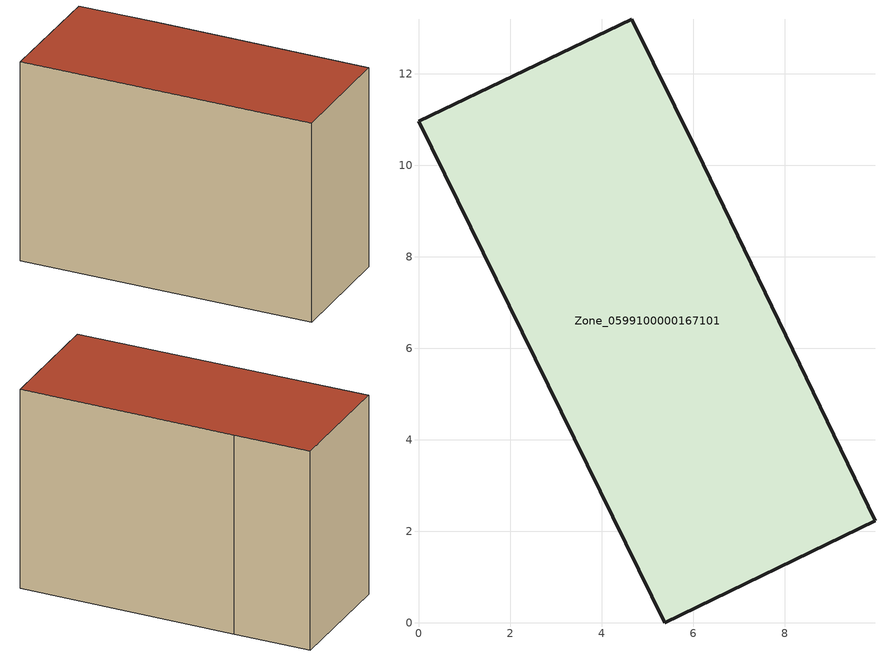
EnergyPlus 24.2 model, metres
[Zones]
Zone_0599100000167101
 floor ground (C_G): 5.39,0 0,10.97 4.66,13.19 6.07,10.34 9.98,2.23 z0
 wall outside (C_F): 0,10.97 5.39,0 9.98,2.23 6.07,10.34 4.66,13.19 0,10.97 z0:8.48
 roof outside (C_R): 9.98,2.23 6.07,10.34 4.66,13.19 0,10.97 5.39,0 z8.48
[BUILDING]
Pand.0599100000167101: North Axis=0; Terrain=City; Loads Convergence Tolerance Value=0.04; Temperature Convergence Tolerance Value=0.4; Solar Distribution=FullExterior; Maximum Number of Warmup Days=25; Minimum Number of Warmup Days=1
[Site:Location]
Rotterdam.The.Hague.AP_ZH_NLD Design_Conditions: Latitude=51.96; Longitude=4.45; Time Zone=1; Elevation=-4.5
[SITE:GROUNDTEMPERATURE:BUILDINGSURFACE]
18, 18, 18, 18, 18, 18, 18, 18, 18, 18, 18, 18
[MATERIAL] Thermal Absorptance=0.9; Solar Absorptance=0.7; Visible Absorptance=0.7
Name | Roughness | Thickness | Conductivity | Density | Specific Heat
G.TI.1965-1974 | MediumSmooth | 0.15 | 0.882353 | 540 | 1210
F.TI.1965-1974 | Rough | 0.3 | 0.697674 | 1920 | 840
R.TI.1965-1974 | MediumRough | 0.2 | 0.232558 | 1500 | 1000
[CONSTRUCTION]
C_G: G.TI.1965-1974
C_F: F.TI.1965-1974
C_R: R.TI.1965-1974
[ZONE]
Zone_0599100000167101: Type=1; Multiplier=1; Ceiling Height=Autocalculate; Volume=Autocalculate; Floor Area=autocalculate; Part of Total Floor Area=Yes
[ZONEINFILTRATION:DESIGNFLOWRATE]
Infil_Zone_0599100000167101: Zone or ZoneList or Space or SpaceList=Zone_0599100000167101; Schedule=AlwaysOn; Design Flow Rate Calculation Method=Flow/Area; Flow Rate per Floor Area=0.003; Constant Term Coefficient=1; Temperature Term Coefficient=0; Velocity Term Coefficient=0; Velocity Squared Term Coefficient=0
[HVACTEMPLATE:ZONE:IDEALLOADSAIRSYSTEM]
Zone_0599100000167101: Maximum Heating Supply Air Temperature=50; Minimum Cooling Supply Air Temperature=13; Maximum Heating Supply Air Humidity Ratio=0.0156; Minimum Cooling Supply Air Humidity Ratio=0.0077; Heating Limit=NoLimit; Cooling Limit=NoLimit; Dehumidification Control Type=ConstantSensibleHeatRatio; Cooling Sensible Heat Ratio=0.7; Dehumidification Setpoint=60; Humidification Control Type=None; Humidification Setpoint=30; Outdoor Air Method=None; Outdoor Air Flow Rate per Person=0.00944; Outdoor Air Flow Rate per Zone Floor Area=0; Outdoor Air Flow Rate per Zone=0; Demand Controlled Ventilation Type=None; Outdoor Air Economizer Type=NoEconomizer; Heat Recovery Type=None; Sensible Heat Recovery Effectiveness=0.7; Latent Heat Recovery Effectiveness=0.65
[ZONECONTROL:THERMOSTAT]
ThermostatControl_Zone_0599100000167101: Zone or ZoneList=Zone_0599100000167101; Control Type Schedule=DualSetpointControlType; Control 1=Thermostat_Zone_0599100000167101; Temperature Difference Between Cutout And Setpoint=0
[THERMOSTATSETPOINT:DUALSETPOINT]
Thermostat_Zone_0599100000167101: Heating Setpoint Temperature Schedule=HeatingSetpoint_Zone_0599100000167101; Cooling Setpoint Temperature Schedule=CoolingSetpoint_Zone_0599100000167101
[SCHEDULE:COMPACT]
HeatingSetpoint_Zone_0599100000167101: Through: 12/31, For: AllDays, Until: 24:00, 21
CoolingSetpoint_Zone_0599100000167101: Through: 12/31, For: AllDays, Until: 24:00, 24
DualSetpointControlType: Through: 12/31, For: AllDays, Until: 24:00, 4
AlwaysOn: Through: 12/31, For: AllDays, Until: 24:00, 1
